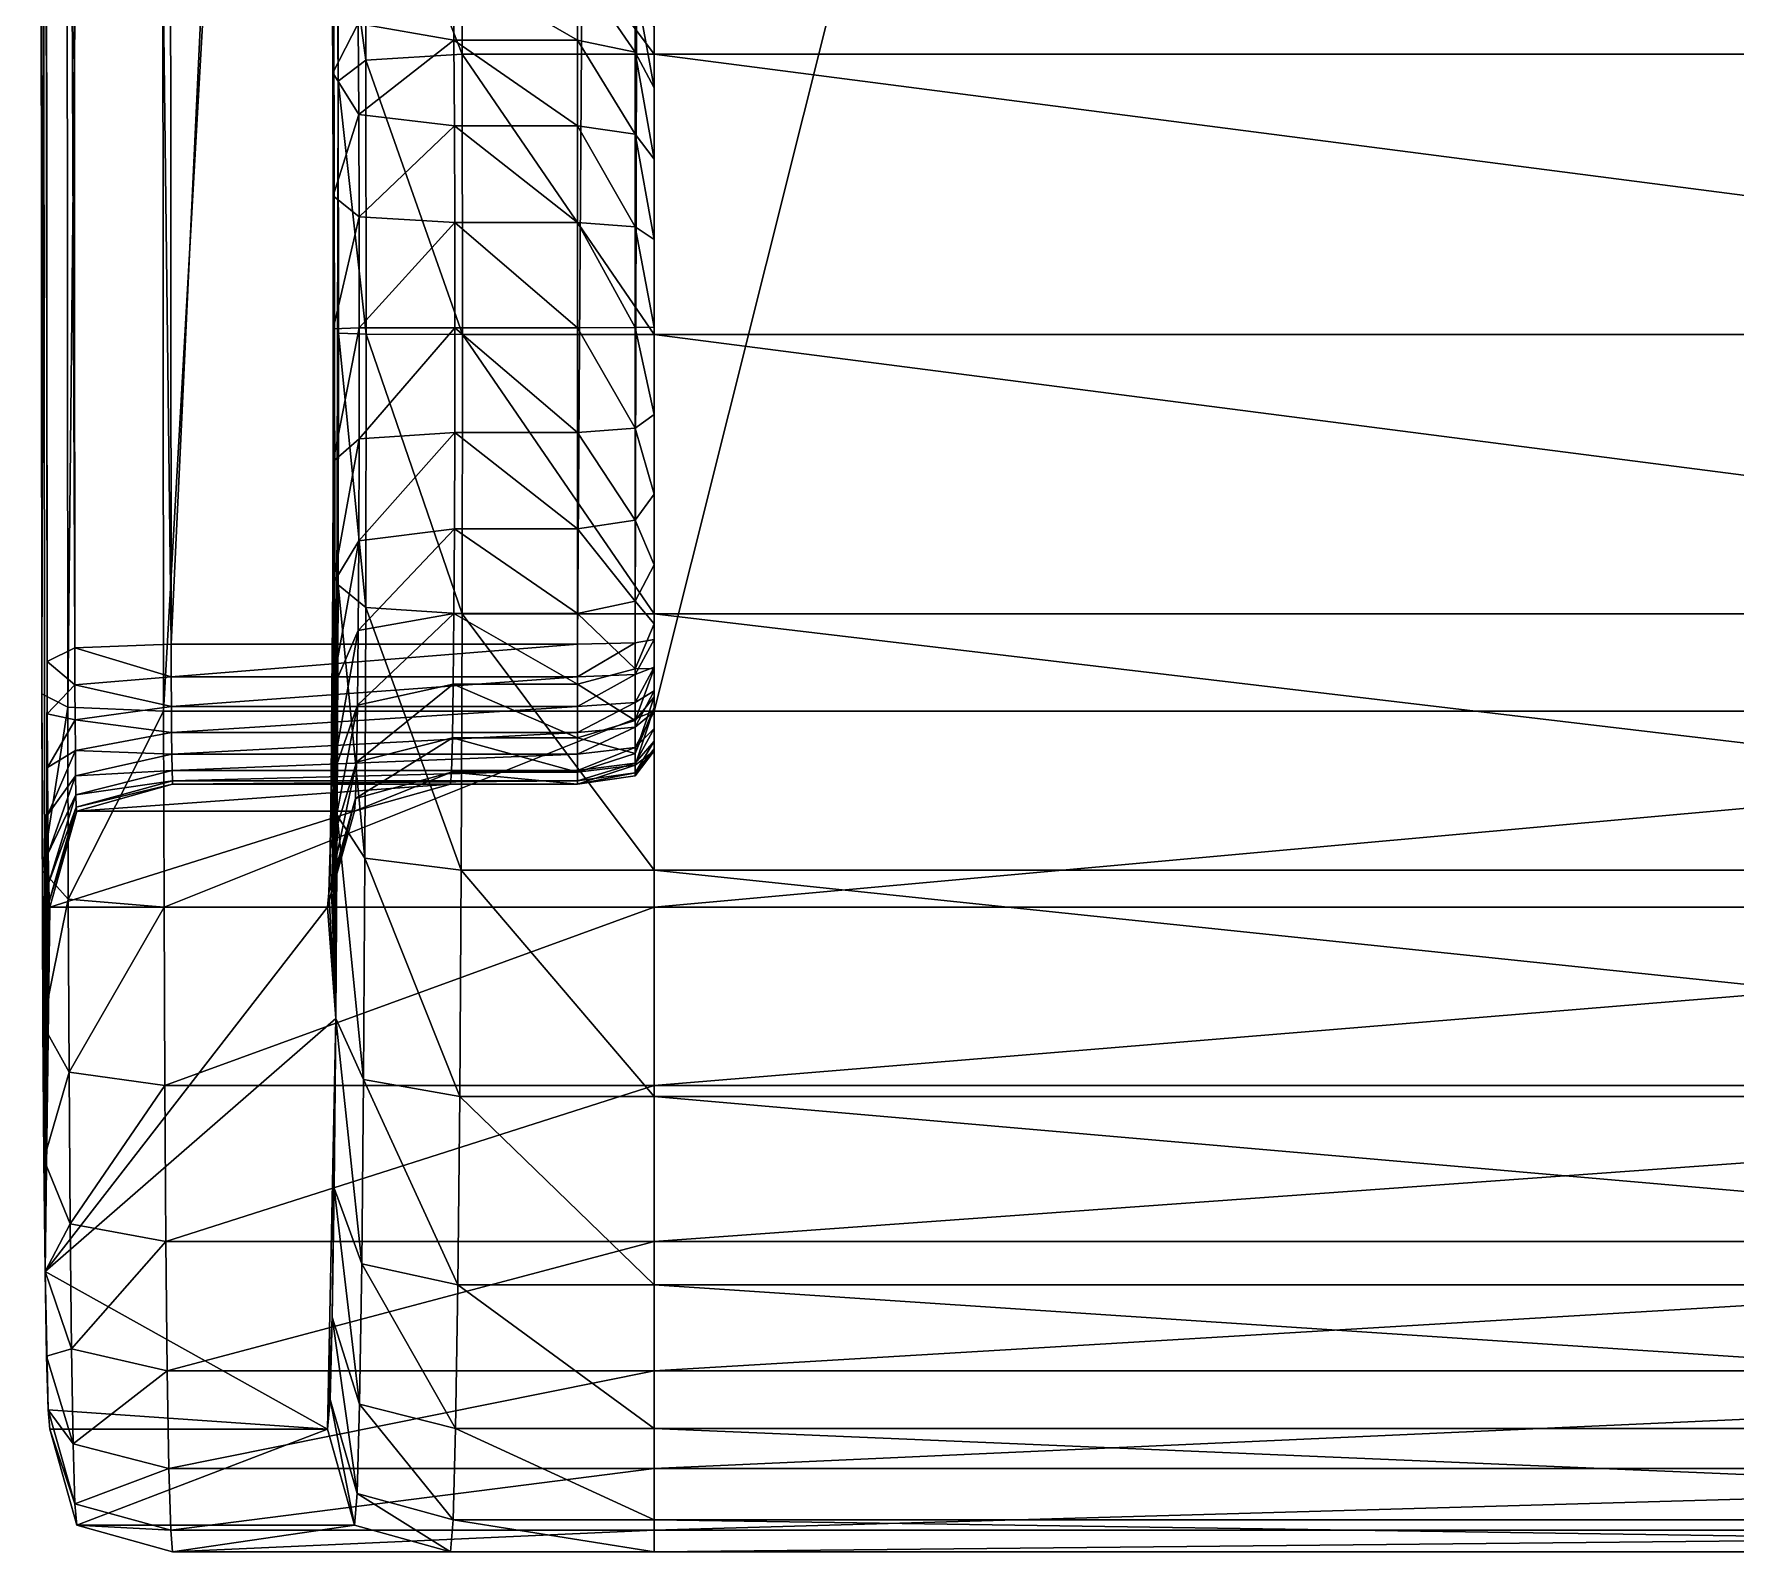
# Model space of a CAD drawing. Header units: metres. Extents: x -3624 to 1108, y -1406 to 909.
# Drawn here: x -693.31 to -671.14, y 497.51 to 517.28 of the extents above; entities that cross this region are included whole.
import ezdxf

# ---------------------------------------------------------------- set-up
doc = ezdxf.new("R2010")
doc.units = ezdxf.units.M

msp = doc.modelspace()

# ---------------------------------------------------------------- linework, layer by layer
for points in [[(-685.227, 899.025, 366.646), (-685.227, 785.077, 377.504), (-685.227, 508.727, 368.046)], [(-685.227, 874.83, 359.144), (-685.227, 899.025, 366.646), (-685.227, 508.727, 368.046)], [(-685.227, 874.009, 358.873), (-685.227, 874.83, 359.144), (-685.227, 508.727, 368.046)], [(-685.227, 873.226, 358.481), (-685.227, 874.009, 358.873), (-685.227, 508.727, 368.046)], [(-685.227, 872.523, 357.957), (-685.227, 873.226, 358.481), (-685.227, 508.727, 368.046)], [(-685.227, 766.642, 360.52), (-685.227, 872.523, 357.957), (-685.227, 508.727, 368.046)], [(-685.227, 785.077, 377.504), (-685.227, 647.085, 378.605), (-685.227, 509.396, 368.231)], [(-685.227, 785.077, 377.504), (-685.227, 509.396, 368.231), (-685.227, 509.035, 368.174)], [(-685.227, 785.077, 377.504), (-685.227, 509.035, 368.174), (-685.227, 508.727, 368.046)], [(-685.227, 763.264, 360.583), (-685.227, 766.642, 360.52), (-685.227, 508.727, 368.046)], [(-685.227, 759.889, 360.604), (-685.227, 763.264, 360.583), (-685.227, 508.727, 368.046)], [(-685.227, 647.079, 360.604), (-685.227, 759.889, 360.604), (-685.227, 508.727, 368.046)], [(-685.227, 647.085, 378.605), (-685.227, 632.676, 378.246), (-685.227, 509.396, 368.231)], [(-685.227, 643.704, 360.583), (-685.227, 647.079, 360.604), (-685.227, 508.727, 368.046)], [(-685.227, 640.326, 360.52), (-685.227, 643.704, 360.583), (-685.227, 508.727, 368.046)], [(-685.227, 636.949, 360.415), (-685.227, 640.326, 360.52), (-685.227, 508.727, 368.046)], [(-685.227, 633.574, 360.268), (-685.227, 636.949, 360.415), (-685.227, 508.727, 368.046)], [(-685.227, 630.201, 360.078), (-685.227, 633.574, 360.268), (-685.227, 508.727, 368.046)], [(-685.227, 632.676, 378.246), (-685.227, 625.485, 377.797), (-685.227, 509.396, 368.231)], [(-693.308, 632.208, 387.619), (-693.303, 624.783, 387.155), (-693.204, 508.689, 377.021)], [(-693.308, 632.208, 387.619), (-693.204, 508.689, 377.021), (-693.163, 501.162, 372.839)], [(-693.308, 632.208, 387.619), (-693.163, 501.162, 372.839), (-693.137, 509.109, 370.232)], [(-693.308, 632.208, 387.619), (-693.137, 509.109, 370.232), (-693.234, 621.672, 380.079)], [(-685.227, 626.83, 359.848), (-685.227, 630.201, 360.078), (-685.227, 508.727, 368.046)], [(-685.227, 623.466, 359.575), (-685.227, 626.83, 359.848), (-685.227, 508.727, 368.046)], [(-685.227, 625.485, 377.797), (-685.227, 621.891, 377.504), (-685.227, 509.396, 368.231)], [(-693.303, 624.783, 387.155), (-693.3, 621.07, 386.853), (-693.204, 508.689, 377.021)], [(-685.227, 532.958, 358.874), (-685.227, 623.466, 359.575), (-685.227, 508.727, 368.046)], [(-692.775, 509.286, 368.996), (-692.872, 621.777, 378.837), (-693.234, 621.672, 380.079)], [(-691.521, 509.335, 368.661), (-691.618, 621.807, 378.501), (-692.872, 621.777, 378.837)], [(-692.872, 621.777, 378.837), (-692.775, 509.286, 368.996), (-691.521, 509.335, 368.661)], [(-686.227, 621.807, 378.501), (-691.618, 621.807, 378.501), (-691.521, 509.335, 368.661)], [(-691.521, 509.335, 368.661), (-686.227, 509.335, 368.661), (-686.227, 621.807, 378.501)], [(-686.227, 509.335, 368.661), (-685.477, 509.35, 368.554), (-685.477, 621.828, 378.252)], [(-685.477, 621.828, 378.252), (-686.227, 621.807, 378.501), (-686.227, 509.335, 368.661)], [(-685.477, 509.35, 368.554), (-685.227, 509.396, 368.231), (-685.227, 621.891, 377.504)], [(-685.227, 621.891, 377.504), (-685.477, 621.828, 378.252), (-685.477, 509.35, 368.554)], [(-693.234, 621.672, 380.079), (-693.137, 509.109, 370.232), (-692.775, 509.286, 368.996)], [(-693.204, 508.689, 377.021), (-693.3, 621.07, 386.853), (-692.962, 620.964, 388.102)], [(-692.962, 620.964, 388.102), (-692.866, 508.513, 378.264), (-693.204, 508.689, 377.021)], [(-692.866, 508.513, 378.264), (-692.962, 620.964, 388.102), (-691.716, 620.935, 388.463)], [(-691.716, 620.935, 388.463), (-691.619, 508.463, 378.623), (-692.866, 508.513, 378.264)], [(-691.619, 508.463, 378.623), (-691.716, 620.935, 388.463), (-685.227, 620.935, 388.463)], [(-685.227, 620.935, 388.463), (-685.227, 508.463, 378.623), (-691.619, 508.463, 378.623)], [(-657.045, 620.935, 388.463), (-657.045, 508.463, 378.623), (-685.227, 508.463, 378.623)], [(-685.227, 508.463, 378.623), (-685.227, 620.935, 388.463), (-657.045, 620.935, 388.463)], [(-685.227, 532.138, 359.144), (-685.227, 532.958, 358.874), (-685.227, 508.727, 368.046)], [(-685.227, 531.294, 359.291), (-685.227, 532.138, 359.144), (-685.227, 508.727, 368.046)], [(-685.227, 530.441, 359.314), (-685.227, 531.294, 359.291), (-685.227, 508.727, 368.046)], [(-685.227, 529.59, 359.211), (-685.227, 530.441, 359.314), (-685.227, 508.727, 368.046)], [(-685.227, 528.757, 358.984), (-685.227, 529.59, 359.211), (-685.227, 508.727, 368.046)], [(-685.227, 527.954, 358.633), (-685.227, 528.757, 358.984), (-685.227, 508.727, 368.046)], [(-685.227, 527.224, 358.146), (-685.227, 527.954, 358.633), (-685.227, 508.727, 368.046)], [(-685.227, 526.583, 357.567), (-685.227, 527.224, 358.146), (-685.227, 508.727, 368.046)], [(-685.227, 526.038, 356.906), (-685.227, 526.583, 357.567), (-685.227, 508.727, 368.046)], [(-689.42, 526.34, -8.534), (-689.425, 518.193, -8.012), (-689.417, 516.776, -8.89)], [(-689.346, 516.668, -16.058), (-689.373, 522.365, -13.356), (-689.42, 526.34, -8.534)], [(-689.374, 504.457, -13.2), (-689.346, 516.668, -16.058), (-689.42, 526.34, -8.534)], [(-689.374, 504.457, -13.2), (-689.42, 526.34, -8.534), (-689.417, 516.776, -8.89)], [(-685.227, 525.596, 356.176), (-685.227, 526.038, 356.906), (-685.227, 508.727, 368.046)], [(-685.227, 525.264, 355.386), (-685.227, 525.596, 356.176), (-685.227, 508.727, 368.046)], [(-685.227, 525.049, 354.549), (-685.227, 525.264, 355.386), (-685.227, 508.727, 368.046)], [(-685.227, 524.957, 353.706), (-685.227, 525.049, 354.549), (-685.227, 508.727, 368.046)], [(-685.227, 524.957, 353.706), (-685.227, 508.727, 368.046), (-685.227, 508.509, -1.944)], [(-685.227, 524.957, 353.706), (-685.227, 508.509, -1.944), (-685.227, 514.606, -6.874)], [(-685.227, 517.962, -4.263), (-685.227, 524.957, 353.706), (-685.227, 514.606, -6.874)], [(-689.346, 516.668, -16.058), (-689.356, 519.687, -15.014), (-689.373, 522.365, -13.356)], [(-687.731, 517.018, -17.614), (-687.742, 520.379, -16.453), (-688.995, 520.228, -16.147)], [(-685.227, 517.018, -17.614), (-685.227, 520.379, -16.453), (-687.742, 520.379, -16.453)], [(-687.742, 520.379, -16.453), (-687.731, 517.018, -17.614), (-685.227, 517.018, -17.614)], [(-657.045, 517.018, -17.614), (-657.045, 520.379, -16.453), (-685.227, 520.379, -16.453)], [(-685.227, 520.379, -16.453), (-685.227, 517.018, -17.614), (-657.045, 517.018, -17.614)], [(-688.984, 516.941, -17.283), (-688.995, 520.228, -16.147), (-689.356, 519.687, -15.014)], [(-688.995, 520.228, -16.147), (-688.984, 516.941, -17.283), (-687.731, 517.018, -17.614)], [(-689.356, 519.687, -15.014), (-689.346, 516.668, -16.058), (-688.984, 516.941, -17.283)], [(-689.417, 516.776, -8.89), (-689.425, 518.193, -8.012), (-689.085, 517.418, -7.018)], [(-687.847, 518.138, -5.816), (-687.838, 517.202, -6.729), (-689.085, 517.418, -7.018)], [(-687.847, 518.138, -5.816), (-686.227, 518.138, -5.816), (-686.227, 517.202, -6.729)], [(-686.227, 517.202, -6.729), (-687.838, 517.202, -6.729), (-687.847, 518.138, -5.816)], [(-686.227, 518.138, -5.816), (-685.477, 517.944, -5.656), (-685.477, 517.047, -6.53)], [(-685.477, 517.047, -6.53), (-686.227, 517.202, -6.729), (-686.227, 518.138, -5.816)], [(-685.477, 517.944, -5.656), (-685.227, 517.362, -5.176), (-685.227, 516.582, -5.936)], [(-685.227, 516.582, -5.936), (-685.477, 517.047, -6.53), (-685.477, 517.944, -5.656)], [(-685.227, 517.962, -4.263), (-685.227, 514.606, -6.874), (-685.227, 516.582, -5.936)], [(-685.227, 517.962, -4.263), (-685.227, 516.582, -5.936), (-685.227, 517.362, -5.176)], [(-689.085, 517.418, -7.018), (-689.078, 516.236, -7.75), (-689.417, 516.776, -8.89)], [(-689.078, 516.236, -7.75), (-689.085, 517.418, -7.018), (-687.838, 517.202, -6.729)], [(-687.838, 517.202, -6.729), (-687.831, 516.085, -7.42), (-689.078, 516.236, -7.75)], [(-687.838, 517.202, -6.729), (-686.227, 517.202, -6.729), (-686.227, 516.085, -7.42)], [(-686.227, 516.085, -7.42), (-687.831, 516.085, -7.42), (-687.838, 517.202, -6.729)], [(-686.227, 517.202, -6.729), (-685.477, 517.047, -6.53), (-685.477, 515.977, -7.193)], [(-685.477, 515.977, -7.193), (-686.227, 516.085, -7.42), (-686.227, 517.202, -6.729)], [(-685.477, 517.047, -6.53), (-685.227, 516.582, -5.936), (-685.227, 515.653, -6.511)], [(-685.227, 515.653, -6.511), (-685.477, 515.977, -7.193), (-685.477, 517.047, -6.53)], [(-688.98, 513.373, -17.66), (-688.984, 516.941, -17.283), (-689.346, 516.668, -16.058)], [(-687.727, 513.37, -18), (-687.731, 517.018, -17.614), (-688.984, 516.941, -17.283)], [(-688.984, 516.941, -17.283), (-688.98, 513.373, -17.66), (-687.727, 513.37, -18)], [(-685.227, 513.37, -18), (-685.227, 517.018, -17.614), (-687.731, 517.018, -17.614)], [(-687.731, 517.018, -17.614), (-687.727, 513.37, -18), (-685.227, 513.37, -18)], [(-657.045, 513.37, -18), (-657.045, 517.018, -17.614), (-685.227, 517.018, -17.614)], [(-685.227, 517.018, -17.614), (-685.227, 513.37, -18), (-657.045, 513.37, -18)], [(-689.411, 515.175, -9.443), (-689.417, 516.776, -8.89), (-689.078, 516.236, -7.75)], [(-689.374, 504.457, -13.2), (-689.417, 516.776, -8.89), (-689.411, 515.175, -9.443)], [(-689.374, 504.457, -13.2), (-689.347, 510.106, -16.001), (-689.346, 516.668, -16.058)], [(-689.347, 510.106, -16.001), (-689.343, 513.384, -16.406), (-689.346, 516.668, -16.058)], [(-689.346, 516.668, -16.058), (-689.343, 513.384, -16.406), (-688.98, 513.373, -17.66)], [(-685.227, 514.606, -6.874), (-685.227, 515.653, -6.511), (-685.227, 516.582, -5.936)], [(-689.078, 516.236, -7.75), (-689.073, 514.901, -8.212), (-689.411, 515.175, -9.443)], [(-689.073, 514.901, -8.212), (-689.078, 516.236, -7.75), (-687.831, 516.085, -7.42)], [(-687.831, 516.085, -7.42), (-687.827, 514.825, -7.856), (-689.073, 514.901, -8.212)], [(-687.831, 516.085, -7.42), (-686.227, 516.085, -7.42), (-686.227, 514.825, -7.856)], [(-686.227, 514.825, -7.856), (-687.827, 514.825, -7.856), (-687.831, 516.085, -7.42)], [(-686.227, 516.085, -7.42), (-685.477, 515.977, -7.193), (-685.477, 514.77, -7.61)], [(-685.477, 514.77, -7.61), (-686.227, 514.825, -7.856), (-686.227, 516.085, -7.42)], [(-685.477, 515.977, -7.193), (-685.227, 515.653, -6.511), (-685.227, 514.606, -6.874)], [(-685.227, 514.606, -6.874), (-685.477, 514.77, -7.61), (-685.477, 515.977, -7.193)], [(-689.409, 513.443, -9.627), (-689.411, 515.175, -9.443), (-689.073, 514.901, -8.212)], [(-689.374, 504.457, -13.2), (-689.411, 515.175, -9.443), (-689.409, 513.443, -9.627)], [(-689.073, 514.901, -8.212), (-689.072, 513.454, -8.366), (-689.409, 513.443, -9.627)], [(-689.072, 513.454, -8.366), (-689.073, 514.901, -8.212), (-687.827, 514.825, -7.856)], [(-687.827, 514.825, -7.856), (-687.825, 513.457, -8.001), (-689.072, 513.454, -8.366)], [(-687.827, 514.825, -7.856), (-686.227, 514.825, -7.856), (-686.227, 513.457, -8.001)], [(-686.227, 513.457, -8.001), (-687.825, 513.457, -8.001), (-687.827, 514.825, -7.856)], [(-686.227, 514.825, -7.856), (-685.477, 514.77, -7.61), (-685.477, 513.459, -7.749)], [(-685.477, 513.459, -7.749), (-686.227, 513.457, -8.001), (-686.227, 514.825, -7.856)], [(-685.477, 514.77, -7.61), (-685.227, 514.606, -6.874), (-685.227, 513.465, -6.995)], [(-685.227, 513.465, -6.995), (-685.477, 513.459, -7.749), (-685.477, 514.77, -7.61)], [(-685.227, 512.327, -6.854), (-685.227, 513.465, -6.995), (-685.227, 514.606, -6.874)], [(-685.227, 510.368, -5.882), (-685.227, 512.327, -6.854), (-685.227, 514.606, -6.874)], [(-685.227, 508.509, -1.944), (-685.227, 510.368, -5.882), (-685.227, 514.606, -6.874)], [(-689.412, 511.713, -9.413), (-689.409, 513.443, -9.627), (-689.072, 513.454, -8.366)], [(-689.072, 513.454, -8.366), (-689.073, 512.009, -8.187), (-689.412, 511.713, -9.413)], [(-689.374, 504.457, -13.2), (-689.409, 513.443, -9.627), (-689.412, 511.713, -9.413)], [(-689.343, 513.384, -16.406), (-689.347, 510.106, -16.001), (-688.985, 509.811, -17.221)], [(-688.985, 509.811, -17.221), (-688.98, 513.373, -17.66), (-689.343, 513.384, -16.406)], [(-689.073, 512.009, -8.187), (-689.072, 513.454, -8.366), (-687.825, 513.457, -8.001)], [(-687.825, 513.457, -8.001), (-687.827, 512.091, -7.832), (-689.073, 512.009, -8.187)], [(-688.98, 513.373, -17.66), (-688.985, 509.811, -17.221), (-687.732, 509.728, -17.551)], [(-687.732, 509.728, -17.551), (-687.727, 513.37, -18), (-688.98, 513.373, -17.66)], [(-686.227, 512.091, -7.832), (-687.827, 512.091, -7.832), (-687.825, 513.457, -8.001)], [(-687.825, 513.457, -8.001), (-686.227, 513.457, -8.001), (-686.227, 512.091, -7.832)], [(-687.727, 513.37, -18), (-687.732, 509.728, -17.551), (-685.227, 509.728, -17.551)], [(-685.227, 509.728, -17.551), (-685.227, 513.37, -18), (-687.727, 513.37, -18)], [(-686.227, 513.457, -8.001), (-685.477, 513.459, -7.749), (-685.477, 512.15, -7.587)], [(-685.477, 512.15, -7.587), (-686.227, 512.091, -7.832), (-686.227, 513.457, -8.001)], [(-685.477, 513.459, -7.749), (-685.227, 513.465, -6.995), (-685.227, 512.327, -6.854)], [(-685.227, 512.327, -6.854), (-685.477, 512.15, -7.587), (-685.477, 513.459, -7.749)], [(-657.045, 509.728, -17.551), (-657.045, 513.37, -18), (-685.227, 513.37, -18)], [(-685.227, 513.37, -18), (-685.227, 509.728, -17.551), (-657.045, 509.728, -17.551)], [(-685.477, 512.15, -7.587), (-685.227, 512.327, -6.854), (-685.227, 511.287, -6.473)], [(-685.227, 510.368, -5.882), (-685.227, 511.287, -6.473), (-685.227, 512.327, -6.854)], [(-689.417, 510.122, -8.831), (-689.412, 511.713, -9.413), (-689.073, 512.009, -8.187)], [(-689.073, 512.009, -8.187), (-689.078, 510.682, -7.702), (-689.417, 510.122, -8.831)], [(-689.078, 510.682, -7.702), (-689.073, 512.009, -8.187), (-687.827, 512.091, -7.832)], [(-687.827, 512.091, -7.832), (-687.832, 510.838, -7.374), (-689.078, 510.682, -7.702)], [(-686.227, 510.838, -7.374), (-687.832, 510.838, -7.374), (-687.827, 512.091, -7.832)], [(-687.827, 512.091, -7.832), (-686.227, 512.091, -7.832), (-686.227, 510.838, -7.374)], [(-686.227, 512.091, -7.832), (-685.477, 512.15, -7.587), (-685.477, 510.951, -7.149)], [(-685.477, 510.951, -7.149), (-686.227, 510.838, -7.374), (-686.227, 512.091, -7.832)], [(-685.227, 511.287, -6.473), (-685.477, 510.951, -7.149), (-685.477, 512.15, -7.587)], [(-689.374, 504.457, -13.2), (-689.412, 511.713, -9.413), (-689.417, 510.122, -8.831)], [(-685.477, 510.951, -7.149), (-685.227, 511.287, -6.473), (-685.227, 510.368, -5.882)], [(-689.086, 509.513, -6.949), (-689.078, 510.682, -7.702), (-687.832, 510.838, -7.374)], [(-687.832, 510.838, -7.374), (-687.838, 509.734, -6.663), (-689.086, 509.513, -6.949)], [(-686.227, 509.734, -6.663), (-687.838, 509.734, -6.663), (-687.832, 510.838, -7.374)], [(-687.832, 510.838, -7.374), (-686.227, 510.838, -7.374), (-686.227, 509.734, -6.663)], [(-686.227, 510.838, -7.374), (-685.477, 510.951, -7.149), (-685.477, 509.893, -6.468)], [(-685.477, 509.893, -6.468), (-686.227, 509.734, -6.663), (-686.227, 510.838, -7.374)], [(-685.227, 510.368, -5.882), (-685.477, 509.893, -6.468), (-685.477, 510.951, -7.149)], [(-689.426, 508.721, -7.929), (-689.417, 510.122, -8.831), (-689.078, 510.682, -7.702)], [(-689.078, 510.682, -7.702), (-689.086, 509.513, -6.949), (-689.426, 508.721, -7.929)], [(-685.477, 509.893, -6.468), (-685.227, 510.368, -5.882), (-685.227, 509.601, -5.108)], [(-685.227, 509.018, -4.184), (-685.227, 509.601, -5.108), (-685.227, 510.368, -5.882)], [(-685.227, 508.509, -1.944), (-685.227, 509.018, -4.184), (-685.227, 510.368, -5.882)], [(-689.374, 504.457, -13.2), (-689.417, 510.122, -8.831), (-689.426, 508.721, -7.929)], [(-689.374, 504.457, -13.2), (-689.358, 507.104, -14.904), (-689.347, 510.106, -16.001)], [(-689.347, 510.106, -16.001), (-689.358, 507.104, -14.904), (-688.997, 506.545, -16.027)], [(-688.997, 506.545, -16.027), (-688.985, 509.811, -17.221), (-689.347, 510.106, -16.001)], [(-689.095, 508.539, -5.966), (-689.086, 509.513, -6.949), (-687.838, 509.734, -6.663)], [(-687.838, 509.734, -6.663), (-687.848, 508.814, -5.735), (-689.095, 508.539, -5.966)], [(-688.985, 509.811, -17.221), (-688.997, 506.545, -16.027), (-687.744, 506.388, -16.33)], [(-687.744, 506.388, -16.33), (-687.732, 509.728, -17.551), (-688.985, 509.811, -17.221)], [(-686.227, 508.814, -5.735), (-687.848, 508.814, -5.735), (-687.838, 509.734, -6.663)], [(-687.838, 509.734, -6.663), (-686.227, 509.734, -6.663), (-686.227, 508.814, -5.735)], [(-687.732, 509.728, -17.551), (-687.744, 506.388, -16.33), (-685.227, 506.388, -16.33)], [(-685.227, 506.388, -16.33), (-685.227, 509.728, -17.551), (-687.732, 509.728, -17.551)], [(-686.227, 509.734, -6.663), (-685.477, 509.893, -6.468), (-685.477, 509.011, -5.578)], [(-685.477, 509.011, -5.578), (-686.227, 508.814, -5.735), (-686.227, 509.734, -6.663)], [(-685.227, 509.601, -5.108), (-685.477, 509.011, -5.578), (-685.477, 509.893, -6.468)], [(-657.045, 506.388, -16.33), (-657.045, 509.728, -17.551), (-685.227, 509.728, -17.551)], [(-685.227, 509.728, -17.551), (-685.227, 506.388, -16.33), (-657.045, 506.388, -16.33)], [(-689.438, 507.555, -6.753), (-689.426, 508.721, -7.929), (-689.086, 509.513, -6.949)], [(-689.086, 509.513, -6.949), (-689.095, 508.539, -5.966), (-689.438, 507.555, -6.753)], [(-685.477, 509.011, -5.578), (-685.227, 509.601, -5.108), (-685.227, 509.018, -4.184)], [(-692.774, 508.804, 368.901), (-692.775, 509.286, 368.996), (-693.137, 509.109, 370.232)], [(-691.521, 508.909, 368.577), (-691.521, 509.335, 368.661), (-692.775, 509.286, 368.996)], [(-692.775, 509.286, 368.996), (-692.774, 508.804, 368.901), (-691.521, 508.909, 368.577)], [(-691.521, 508.909, 368.577), (-686.227, 508.909, 368.577), (-686.227, 509.335, 368.661)], [(-686.227, 509.335, 368.661), (-691.521, 509.335, 368.661), (-691.521, 508.909, 368.577)], [(-686.227, 508.909, 368.577), (-685.477, 508.94, 368.476), (-685.477, 509.35, 368.554)], [(-685.477, 509.35, 368.554), (-686.227, 509.335, 368.661), (-686.227, 508.909, 368.577)], [(-685.477, 508.94, 368.476), (-685.227, 509.035, 368.174), (-685.227, 509.396, 368.231)], [(-685.227, 509.396, 368.231), (-685.477, 509.35, 368.554), (-685.477, 508.94, 368.476)], [(-693.163, 501.162, 372.839), (-693.136, 508.428, 370.097), (-693.137, 509.109, 370.232)], [(-693.137, 509.109, 370.232), (-693.136, 508.428, 370.097), (-692.774, 508.804, 368.901)], [(-691.519, 508.521, 368.408), (-691.521, 508.909, 368.577), (-692.774, 508.804, 368.901)], [(-686.227, 508.909, 368.577), (-691.521, 508.909, 368.577), (-691.519, 508.521, 368.408)], [(-691.519, 508.521, 368.408), (-686.227, 508.521, 368.408), (-686.227, 508.909, 368.577)], [(-686.227, 508.814, -5.735), (-685.477, 509.011, -5.578), (-685.477, 508.339, -4.514)], [(-686.227, 508.521, 368.408), (-685.477, 508.573, 368.318), (-685.477, 508.94, 368.476)], [(-685.477, 508.94, 368.476), (-686.227, 508.909, 368.577), (-686.227, 508.521, 368.408)], [(-685.477, 508.573, 368.318), (-685.227, 508.727, 368.046), (-685.227, 509.035, 368.174)], [(-685.227, 509.035, 368.174), (-685.477, 508.94, 368.476), (-685.477, 508.573, 368.318)], [(-685.227, 509.018, -4.184), (-685.477, 508.339, -4.514), (-685.477, 509.011, -5.578)], [(-685.477, 508.339, -4.514), (-685.227, 509.018, -4.184), (-685.227, 508.646, -3.141)], [(-685.227, 508.509, -1.944), (-685.227, 508.646, -3.141), (-685.227, 509.018, -4.184)], [(-693.199, 506.387, 376.565), (-693.204, 508.689, 377.021), (-692.866, 508.513, 378.264)], [(-693.204, 508.689, 377.021), (-693.199, 506.387, 376.565), (-693.191, 504.377, 375.689)], [(-693.204, 508.689, 377.021), (-693.191, 504.377, 375.689), (-693.163, 501.162, 372.839)], [(-692.772, 508.348, 368.702), (-692.774, 508.804, 368.901), (-693.136, 508.428, 370.097)], [(-692.774, 508.804, 368.901), (-692.772, 508.348, 368.702), (-691.519, 508.521, 368.408)], [(-689.374, 504.457, -13.2), (-689.426, 508.721, -7.929), (-689.438, 507.555, -6.753)], [(-689.107, 507.796, -4.791), (-689.095, 508.539, -5.966), (-687.848, 508.814, -5.735)], [(-687.848, 508.814, -5.735), (-687.858, 508.113, -4.624), (-689.107, 507.796, -4.791)], [(-686.227, 508.113, -4.624), (-687.858, 508.113, -4.624), (-687.848, 508.814, -5.735)], [(-687.848, 508.814, -5.735), (-686.227, 508.814, -5.735), (-686.227, 508.113, -4.624)], [(-685.477, 508.339, -4.514), (-686.227, 508.113, -4.624), (-686.227, 508.814, -5.735)], [(-685.477, 508.251, 368.088), (-685.227, 508.458, 367.855), (-685.227, 508.727, 368.046)], [(-685.227, 508.727, 368.046), (-685.477, 508.573, 368.318), (-685.477, 508.251, 368.088)], [(-685.227, 508.646, -3.141), (-685.477, 507.911, -3.311), (-685.477, 508.339, -4.514)], [(-685.477, 507.911, -3.311), (-685.227, 508.646, -3.141), (-685.227, 508.509, -1.944)], [(-685.227, 508.727, 368.046), (-685.227, 508.458, 367.855), (-685.227, 508.509, -1.944)], [(-692.866, 508.513, 378.264), (-692.861, 506.011, 377.768), (-693.199, 506.387, 376.565)], [(-693.163, 501.162, 372.839), (-693.133, 507.727, 369.791), (-693.136, 508.428, 370.097)], [(-693.136, 508.428, 370.097), (-693.133, 507.727, 369.791), (-692.772, 508.348, 368.702)], [(-692.861, 506.011, 377.768), (-692.866, 508.513, 378.264), (-691.619, 508.463, 378.623)], [(-691.619, 508.463, 378.623), (-691.614, 505.906, 378.117), (-692.861, 506.011, 377.768)], [(-691.517, 508.183, 368.165), (-691.519, 508.521, 368.408), (-692.772, 508.348, 368.702)], [(-691.614, 505.906, 378.117), (-691.619, 508.463, 378.623), (-685.227, 508.463, 378.623)], [(-685.227, 508.463, 378.623), (-685.227, 505.906, 378.117), (-691.614, 505.906, 378.117)], [(-686.227, 508.521, 368.408), (-691.519, 508.521, 368.408), (-691.517, 508.183, 368.165)], [(-691.517, 508.183, 368.165), (-686.227, 508.183, 368.165), (-686.227, 508.521, 368.408)], [(-689.451, 506.665, -5.344), (-689.438, 507.555, -6.753), (-689.095, 508.539, -5.966)], [(-689.095, 508.539, -5.966), (-689.107, 507.796, -4.791), (-689.451, 506.665, -5.344)], [(-686.227, 508.183, 368.165), (-685.477, 508.251, 368.088), (-685.477, 508.573, 368.318)], [(-685.477, 508.573, 368.318), (-686.227, 508.521, 368.408), (-686.227, 508.183, 368.165)], [(-685.227, 508.509, -1.944), (-685.477, 507.759, -1.987), (-685.477, 507.911, -3.311)], [(-685.477, 507.759, -1.987), (-685.227, 508.509, -1.944), (-685.227, 507.943, 366.646)], [(-685.477, 507.986, 367.798), (-685.227, 508.236, 367.613), (-685.227, 508.458, 367.855)], [(-685.227, 508.458, 367.855), (-685.477, 508.251, 368.088), (-685.477, 507.986, 367.798)], [(-685.227, 507.969, 367.01), (-685.227, 507.943, 366.646), (-685.227, 508.509, -1.944)], [(-685.227, 508.069, 367.328), (-685.227, 507.969, 367.01), (-685.227, 508.509, -1.944)], [(-685.227, 508.236, 367.613), (-685.227, 508.069, 367.328), (-685.227, 508.509, -1.944)], [(-685.227, 508.458, 367.855), (-685.227, 508.236, 367.613), (-685.227, 508.509, -1.944)], [(-657.045, 508.463, 378.623), (-657.045, 505.906, 378.117), (-685.227, 505.906, 378.117)], [(-685.227, 505.906, 378.117), (-685.227, 508.463, 378.623), (-657.045, 508.463, 378.623)], [(-692.769, 507.949, 368.416), (-692.772, 508.348, 368.702), (-693.133, 507.727, 369.791)], [(-692.772, 508.348, 368.702), (-692.769, 507.949, 368.416), (-691.517, 508.183, 368.165)], [(-691.514, 507.902, 367.86), (-691.517, 508.183, 368.165), (-692.769, 507.949, 368.416)], [(-686.227, 508.183, 368.165), (-691.517, 508.183, 368.165), (-691.514, 507.902, 367.86)], [(-691.514, 507.902, 367.86), (-686.227, 507.902, 367.86), (-686.227, 508.183, 368.165)], [(-686.227, 508.113, -4.624), (-685.477, 508.339, -4.514), (-685.477, 507.911, -3.311)], [(-686.227, 507.902, 367.86), (-685.477, 507.986, 367.798), (-685.477, 508.251, 368.088)], [(-685.477, 508.251, 368.088), (-686.227, 508.183, 368.165), (-686.227, 507.902, 367.86)], [(-685.477, 507.785, 367.458), (-685.227, 508.069, 367.328), (-685.227, 508.236, 367.613)], [(-685.227, 508.236, 367.613), (-685.477, 507.986, 367.798), (-685.477, 507.785, 367.458)], [(-689.12, 507.323, -3.46), (-689.107, 507.796, -4.791), (-687.858, 508.113, -4.624)], [(-687.858, 508.113, -4.624), (-687.871, 507.666, -3.368), (-689.12, 507.323, -3.46)], [(-686.227, 507.666, -3.368), (-687.871, 507.666, -3.368), (-687.858, 508.113, -4.624)], [(-687.858, 508.113, -4.624), (-686.227, 508.113, -4.624), (-686.227, 507.666, -3.368)], [(-685.477, 507.911, -3.311), (-686.227, 507.666, -3.368), (-686.227, 508.113, -4.624)], [(-686.227, 507.69, 367.501), (-685.477, 507.785, 367.458), (-685.477, 507.986, 367.798)], [(-685.477, 507.986, 367.798), (-686.227, 507.902, 367.86), (-686.227, 507.69, 367.501)], [(-685.477, 507.659, 367.078), (-685.227, 507.969, 367.01), (-685.227, 508.069, 367.328)], [(-685.227, 508.069, 367.328), (-685.477, 507.785, 367.458), (-685.477, 507.659, 367.078)], [(-685.477, 507.618, 366.663), (-685.227, 507.943, 366.646), (-685.227, 507.969, 367.01)], [(-685.227, 507.969, 367.01), (-685.477, 507.659, 367.078), (-685.477, 507.618, 366.663)], [(-693.133, 507.727, 369.791), (-693.128, 507.115, 369.353), (-692.769, 507.949, 368.416)], [(-692.766, 507.62, 368.057), (-692.769, 507.949, 368.416), (-693.128, 507.115, 369.353)], [(-692.769, 507.949, 368.416), (-692.766, 507.62, 368.057), (-691.514, 507.902, 367.86)], [(-691.51, 507.69, 367.501), (-691.514, 507.902, 367.86), (-692.766, 507.62, 368.057)], [(-686.227, 507.902, 367.86), (-691.514, 507.902, 367.86), (-691.51, 507.69, 367.501)], [(-691.51, 507.69, 367.501), (-686.227, 507.69, 367.501), (-686.227, 507.902, 367.86)], [(-689.467, 506.097, -3.748), (-689.451, 506.665, -5.344), (-689.107, 507.796, -4.791)], [(-689.107, 507.796, -4.791), (-689.12, 507.323, -3.46), (-689.467, 506.097, -3.748)], [(-686.227, 507.666, -3.368), (-685.477, 507.911, -3.311), (-685.477, 507.759, -1.987)], [(-686.227, 507.556, 367.101), (-685.477, 507.659, 367.078), (-685.477, 507.785, 367.458)], [(-685.477, 507.785, 367.458), (-686.227, 507.69, 367.501), (-686.227, 507.556, 367.101)], [(-685.477, 507.759, -1.987), (-686.227, 507.509, -2.001), (-686.227, 507.666, -3.368)], [(-686.227, 507.509, -2.001), (-685.477, 507.759, -1.987), (-685.477, 507.618, 366.663)], [(-685.227, 507.943, 366.646), (-685.477, 507.618, 366.663), (-685.477, 507.759, -1.987)], [(-693.163, 501.162, 372.839), (-693.128, 507.115, 369.353), (-693.133, 507.727, 369.791)], [(-693.128, 507.115, 369.353), (-693.123, 506.61, 368.802), (-692.766, 507.62, 368.057)], [(-692.761, 507.371, 367.635), (-692.766, 507.62, 368.057), (-693.123, 506.61, 368.802)], [(-692.766, 507.62, 368.057), (-692.761, 507.371, 367.635), (-691.51, 507.69, 367.501)], [(-691.506, 507.556, 367.101), (-691.51, 507.69, 367.501), (-692.761, 507.371, 367.635)], [(-692.761, 507.371, 367.635), (-692.757, 507.212, 367.164), (-691.506, 507.556, 367.101)], [(-691.502, 507.509, 366.669), (-691.506, 507.556, 367.101), (-692.757, 507.212, 367.164)], [(-692.757, 507.212, 367.164), (-692.752, 507.159, 366.676), (-691.502, 507.509, 366.669)], [(-692.752, 507.159, 366.676), (-689.134, 507.159, -2.034), (-687.884, 507.509, -2.001)], [(-687.884, 507.509, -2.001), (-691.502, 507.509, 366.669), (-692.752, 507.159, 366.676)], [(-686.227, 507.69, 367.501), (-691.51, 507.69, 367.501), (-691.506, 507.556, 367.101)], [(-691.506, 507.556, 367.101), (-686.227, 507.556, 367.101), (-686.227, 507.69, 367.501)], [(-686.227, 507.556, 367.101), (-691.506, 507.556, 367.101), (-691.502, 507.509, 366.669)], [(-691.502, 507.509, 366.669), (-686.227, 507.509, 366.669), (-686.227, 507.556, 367.101)], [(-686.227, 507.509, 366.669), (-691.502, 507.509, 366.669), (-687.884, 507.509, -2.001)], [(-689.374, 504.457, -13.2), (-689.438, 507.555, -6.753), (-689.451, 506.665, -5.344)], [(-689.134, 507.159, -2.034), (-689.12, 507.323, -3.46), (-687.871, 507.666, -3.368)], [(-687.871, 507.666, -3.368), (-687.884, 507.509, -2.001), (-689.134, 507.159, -2.034)], [(-686.227, 507.509, -2.001), (-687.884, 507.509, -2.001), (-687.871, 507.666, -3.368)], [(-687.884, 507.509, -2.001), (-686.227, 507.509, -2.001), (-686.227, 507.509, 366.669)], [(-687.871, 507.666, -3.368), (-686.227, 507.666, -3.368), (-686.227, 507.509, -2.001)], [(-686.227, 507.509, 366.669), (-685.477, 507.618, 366.663), (-685.477, 507.659, 367.078)], [(-685.477, 507.659, 367.078), (-686.227, 507.556, 367.101), (-686.227, 507.509, 366.669)], [(-685.477, 507.618, 366.663), (-686.227, 507.509, 366.669), (-686.227, 507.509, -2.001)], [(-693.123, 506.61, 368.802), (-693.117, 506.228, 368.155), (-692.761, 507.371, 367.635)], [(-692.757, 507.212, 367.164), (-692.761, 507.371, 367.635), (-693.117, 506.228, 368.155)], [(-689.483, 505.909, -2.109), (-689.467, 506.097, -3.748), (-689.12, 507.323, -3.46)], [(-689.12, 507.323, -3.46), (-689.134, 507.159, -2.034), (-689.483, 505.909, -2.109)], [(-693.163, 501.162, 372.839), (-693.123, 506.61, 368.802), (-693.128, 507.115, 369.353)], [(-693.117, 506.228, 368.155), (-693.11, 505.984, 367.43), (-692.757, 507.212, 367.164)], [(-692.752, 507.159, 366.676), (-692.757, 507.212, 367.164), (-693.11, 505.984, 367.43)], [(-693.11, 505.984, 367.43), (-693.103, 505.909, 366.74), (-692.752, 507.159, 366.676)], [(-693.103, 505.909, 366.74), (-689.483, 505.909, -2.109), (-689.134, 507.159, -2.034)], [(-689.134, 507.159, -2.034), (-692.752, 507.159, 366.676), (-693.103, 505.909, 366.74)], [(-689.358, 507.104, -14.904), (-689.374, 504.457, -13.2), (-689.015, 503.665, -14.173)], [(-689.015, 503.665, -14.173), (-688.997, 506.545, -16.027), (-689.358, 507.104, -14.904)], [(-689.374, 504.457, -13.2), (-689.451, 506.665, -5.344), (-689.467, 506.097, -3.748)], [(-693.163, 501.162, 372.839), (-693.117, 506.228, 368.155), (-693.123, 506.61, 368.802)], [(-688.997, 506.545, -16.027), (-689.015, 503.665, -14.173), (-687.762, 503.443, -14.434)], [(-687.762, 503.443, -14.434), (-687.744, 506.388, -16.33), (-688.997, 506.545, -16.027)], [(-693.191, 504.377, 375.689), (-693.199, 506.387, 376.565), (-692.861, 506.011, 377.768)], [(-693.163, 501.162, 372.839), (-693.11, 505.984, 367.43), (-693.117, 506.228, 368.155)], [(-687.744, 506.388, -16.33), (-687.762, 503.443, -14.434), (-685.227, 503.443, -14.434)], [(-685.227, 503.443, -14.434), (-685.227, 506.388, -16.33), (-687.744, 506.388, -16.33)], [(-657.045, 503.443, -14.434), (-657.045, 506.388, -16.33), (-685.227, 506.388, -16.33)], [(-685.227, 506.388, -16.33), (-685.227, 503.443, -14.434), (-657.045, 503.443, -14.434)], [(-692.861, 506.011, 377.768), (-692.851, 503.757, 376.785), (-693.191, 504.377, 375.689)], [(-693.163, 501.162, 372.839), (-693.103, 505.909, 366.74), (-693.11, 505.984, 367.43)], [(-692.851, 503.757, 376.785), (-692.861, 506.011, 377.768), (-691.614, 505.906, 378.117)], [(-689.374, 504.457, -13.2), (-689.467, 506.097, -3.748), (-689.483, 505.909, -2.109)], [(-693.163, 501.162, 372.839), (-689.374, 504.457, -13.2), (-689.483, 505.909, -2.109)], [(-693.163, 501.162, 372.839), (-689.483, 505.909, -2.109), (-693.103, 505.909, 366.74)], [(-691.614, 505.906, 378.117), (-691.604, 503.583, 377.104), (-692.851, 503.757, 376.785)], [(-691.604, 503.583, 377.104), (-691.614, 505.906, 378.117), (-685.227, 505.906, 378.117)], [(-685.227, 505.906, 378.117), (-685.227, 503.583, 377.104), (-691.604, 503.583, 377.104)], [(-657.045, 505.906, 378.117), (-657.045, 503.583, 377.104), (-685.227, 503.583, 377.104)], [(-685.227, 503.583, 377.104), (-685.227, 505.906, 378.117), (-657.045, 505.906, 378.117)], [(-693.163, 501.162, 372.839), (-689.485, 499.109, -1.926), (-689.374, 504.457, -13.2)], [(-689.485, 499.109, -1.926), (-689.422, 500.566, -8.309), (-689.374, 504.457, -13.2)], [(-689.422, 500.566, -8.309), (-689.396, 502.248, -10.972), (-689.374, 504.457, -13.2)], [(-689.374, 504.457, -13.2), (-689.396, 502.248, -10.972), (-689.039, 501.264, -11.751)], [(-689.039, 501.264, -11.751), (-689.015, 503.665, -14.173), (-689.374, 504.457, -13.2)], [(-693.178, 502.619, 374.429), (-693.191, 504.377, 375.689), (-692.851, 503.757, 376.785)], [(-693.191, 504.377, 375.689), (-693.178, 502.619, 374.429), (-693.163, 501.162, 372.839)], [(-692.851, 503.757, 376.785), (-692.837, 501.785, 375.372), (-693.178, 502.619, 374.429)], [(-692.837, 501.785, 375.372), (-692.851, 503.757, 376.785), (-691.604, 503.583, 377.104)], [(-691.604, 503.583, 377.104), (-691.59, 501.551, 375.648), (-692.837, 501.785, 375.372)], [(-691.59, 501.551, 375.648), (-691.604, 503.583, 377.104), (-685.227, 503.583, 377.104)], [(-685.227, 503.583, 377.104), (-685.227, 501.551, 375.648), (-691.59, 501.551, 375.648)], [(-689.015, 503.665, -14.173), (-689.039, 501.264, -11.751), (-687.786, 500.989, -11.958)], [(-687.786, 500.989, -11.958), (-687.762, 503.443, -14.434), (-689.015, 503.665, -14.173)], [(-657.045, 503.583, 377.104), (-657.045, 501.551, 375.648), (-685.227, 501.551, 375.648)], [(-685.227, 501.551, 375.648), (-685.227, 503.583, 377.104), (-657.045, 503.583, 377.104)], [(-687.762, 503.443, -14.434), (-687.786, 500.989, -11.958), (-685.227, 500.989, -11.958)], [(-685.227, 500.989, -11.958), (-685.227, 503.443, -14.434), (-687.762, 503.443, -14.434)], [(-657.045, 500.989, -11.958), (-657.045, 503.443, -14.434), (-685.227, 503.443, -14.434)], [(-685.227, 503.443, -14.434), (-685.227, 500.989, -11.958), (-657.045, 500.989, -11.958)], [(-693.163, 501.162, 372.839), (-693.178, 502.619, 374.429), (-692.837, 501.785, 375.372)], [(-689.396, 502.248, -10.972), (-689.422, 500.566, -8.309), (-689.067, 499.435, -8.856)], [(-689.067, 499.435, -8.856), (-689.039, 501.264, -11.751), (-689.396, 502.248, -10.972)], [(-692.837, 501.785, 375.372), (-692.82, 500.153, 373.591), (-693.163, 501.162, 372.839)], [(-692.82, 500.153, 373.591), (-692.837, 501.785, 375.372), (-691.59, 501.551, 375.648)], [(-691.59, 501.551, 375.648), (-691.572, 499.87, 373.813), (-692.82, 500.153, 373.591)], [(-691.572, 499.87, 373.813), (-691.59, 501.551, 375.648), (-685.227, 501.551, 375.648)], [(-685.227, 501.551, 375.648), (-685.227, 499.87, 373.813), (-691.572, 499.87, 373.813)], [(-657.045, 501.551, 375.648), (-657.045, 499.87, 373.813), (-685.227, 499.87, 373.813)], [(-685.227, 499.87, 373.813), (-685.227, 501.551, 375.648), (-657.045, 501.551, 375.648)], [(-693.144, 500.06, 370.978), (-693.163, 501.162, 372.839), (-692.82, 500.153, 373.591)], [(-693.163, 501.162, 372.839), (-693.144, 500.06, 370.978), (-693.124, 499.362, 368.9)], [(-693.163, 501.162, 372.839), (-693.124, 499.362, 368.9), (-689.485, 499.109, -1.926)], [(-689.039, 501.264, -11.751), (-689.067, 499.435, -8.856), (-687.815, 499.119, -8.997)], [(-687.815, 499.119, -8.997), (-687.786, 500.989, -11.958), (-689.039, 501.264, -11.751)], [(-687.786, 500.989, -11.958), (-687.815, 499.119, -8.997), (-685.227, 499.119, -8.997)], [(-685.227, 499.119, -8.997), (-685.227, 500.989, -11.958), (-687.786, 500.989, -11.958)], [(-657.045, 499.119, -8.997), (-657.045, 500.989, -11.958), (-685.227, 500.989, -11.958)], [(-685.227, 500.989, -11.958), (-685.227, 499.119, -8.997), (-657.045, 499.119, -8.997)], [(-689.485, 499.109, -1.926), (-689.452, 499.496, -5.298), (-689.422, 500.566, -8.309)], [(-689.422, 500.566, -8.309), (-689.452, 499.496, -5.298), (-689.099, 498.27, -5.579)], [(-689.099, 498.27, -5.579), (-689.067, 499.435, -8.856), (-689.422, 500.566, -8.309)], [(-692.82, 500.153, 373.591), (-692.8, 498.917, 371.504), (-693.144, 500.06, 370.978)], [(-693.124, 499.362, 368.9), (-693.144, 500.06, 370.978), (-692.8, 498.917, 371.504)], [(-692.8, 498.917, 371.504), (-692.82, 500.153, 373.591), (-691.572, 499.87, 373.813)], [(-691.572, 499.87, 373.813), (-691.551, 498.597, 371.663), (-692.8, 498.917, 371.504)], [(-691.551, 498.597, 371.663), (-691.572, 499.87, 373.813), (-685.227, 499.87, 373.813)], [(-685.227, 499.87, 373.813), (-685.227, 498.597, 371.663), (-691.551, 498.597, 371.663)], [(-657.045, 499.87, 373.813), (-657.045, 498.597, 371.663), (-685.227, 498.597, 371.663)], [(-685.227, 498.597, 371.663), (-685.227, 499.87, 373.813), (-657.045, 499.87, 373.813)], [(-692.8, 498.917, 371.504), (-692.777, 498.134, 369.173), (-693.124, 499.362, 368.9)], [(-693.101, 499.109, 366.567), (-693.124, 499.362, 368.9), (-692.777, 498.134, 369.173)], [(-693.124, 499.362, 368.9), (-693.101, 499.109, 366.567), (-689.485, 499.109, -1.926)], [(-689.452, 499.496, -5.298), (-689.485, 499.109, -1.926), (-689.134, 497.859, -1.994)], [(-689.134, 497.859, -1.994), (-689.099, 498.27, -5.579), (-689.452, 499.496, -5.298)], [(-689.067, 499.435, -8.856), (-689.099, 498.27, -5.579), (-687.848, 497.927, -5.647)], [(-687.848, 497.927, -5.647), (-687.815, 499.119, -8.997), (-689.067, 499.435, -8.856)], [(-692.777, 498.134, 369.173), (-692.752, 497.859, 366.638), (-693.101, 499.109, 366.567)], [(-689.485, 499.109, -1.926), (-693.101, 499.109, 366.567), (-692.752, 497.859, 366.638)], [(-692.752, 497.859, 366.638), (-689.134, 497.859, -1.994), (-689.485, 499.109, -1.926)], [(-687.815, 499.119, -8.997), (-687.848, 497.927, -5.647), (-685.227, 497.927, -5.647)], [(-685.227, 497.927, -5.647), (-685.227, 499.119, -8.997), (-687.815, 499.119, -8.997)], [(-657.045, 497.927, -5.647), (-657.045, 499.119, -8.997), (-685.227, 499.119, -8.997)], [(-685.227, 499.119, -8.997), (-685.227, 497.927, -5.647), (-657.045, 497.927, -5.647)], [(-692.777, 498.134, 369.173), (-692.8, 498.917, 371.504), (-691.551, 498.597, 371.663)], [(-691.551, 498.597, 371.663), (-691.527, 497.791, 369.26), (-692.777, 498.134, 369.173)], [(-691.527, 497.791, 369.26), (-691.551, 498.597, 371.663), (-685.227, 498.597, 371.663)], [(-685.227, 498.597, 371.663), (-685.227, 497.791, 369.26), (-691.527, 497.791, 369.26)], [(-657.045, 498.597, 371.663), (-657.045, 497.791, 369.26), (-685.227, 497.791, 369.26)], [(-685.227, 497.791, 369.26), (-685.227, 498.597, 371.663), (-657.045, 498.597, 371.663)], [(-689.099, 498.27, -5.579), (-689.134, 497.859, -1.994), (-687.884, 497.509, -2.001)], [(-687.884, 497.509, -2.001), (-687.848, 497.927, -5.647), (-689.099, 498.27, -5.579)], [(-692.752, 497.859, 366.638), (-692.777, 498.134, 369.173), (-691.527, 497.791, 369.26)], [(-691.527, 497.791, 369.26), (-691.502, 497.509, 366.669), (-692.752, 497.859, 366.638)], [(-689.134, 497.859, -1.994), (-692.752, 497.859, 366.638), (-691.502, 497.509, 366.669)], [(-691.502, 497.509, 366.669), (-691.527, 497.791, 369.26), (-685.227, 497.791, 369.26)], [(-691.502, 497.509, 366.669), (-687.884, 497.509, -2.001), (-689.134, 497.859, -1.994)], [(-685.227, 497.791, 369.26), (-685.227, 497.509, 366.669), (-691.502, 497.509, 366.669)], [(-687.848, 497.927, -5.647), (-687.884, 497.509, -2.001), (-685.227, 497.509, -2.001)], [(-685.227, 497.509, -2.001), (-685.227, 497.927, -5.647), (-687.848, 497.927, -5.647)], [(-657.045, 497.509, -2.001), (-657.045, 497.927, -5.647), (-685.227, 497.927, -5.647)], [(-685.227, 497.927, -5.647), (-685.227, 497.509, -2.001), (-657.045, 497.509, -2.001)], [(-657.045, 497.791, 369.26), (-657.045, 497.509, 366.669), (-685.227, 497.509, 366.669)], [(-685.227, 497.509, 366.669), (-685.227, 497.791, 369.26), (-657.045, 497.791, 369.26)], [(-687.884, 497.509, -2.001), (-691.502, 497.509, 366.669), (-685.227, 497.509, 366.669)], [(-685.227, 497.509, 366.669), (-685.227, 497.509, -2.001), (-687.884, 497.509, -2.001)], [(-657.045, 497.509, 366.669), (-657.045, 497.509, -2.001), (-685.227, 497.509, -2.001)], [(-685.227, 497.509, -2.001), (-685.227, 497.509, 366.669), (-657.045, 497.509, 366.669)]]:
    msp.add_3dface(points)

doc.saveas('drawing.dxf')
